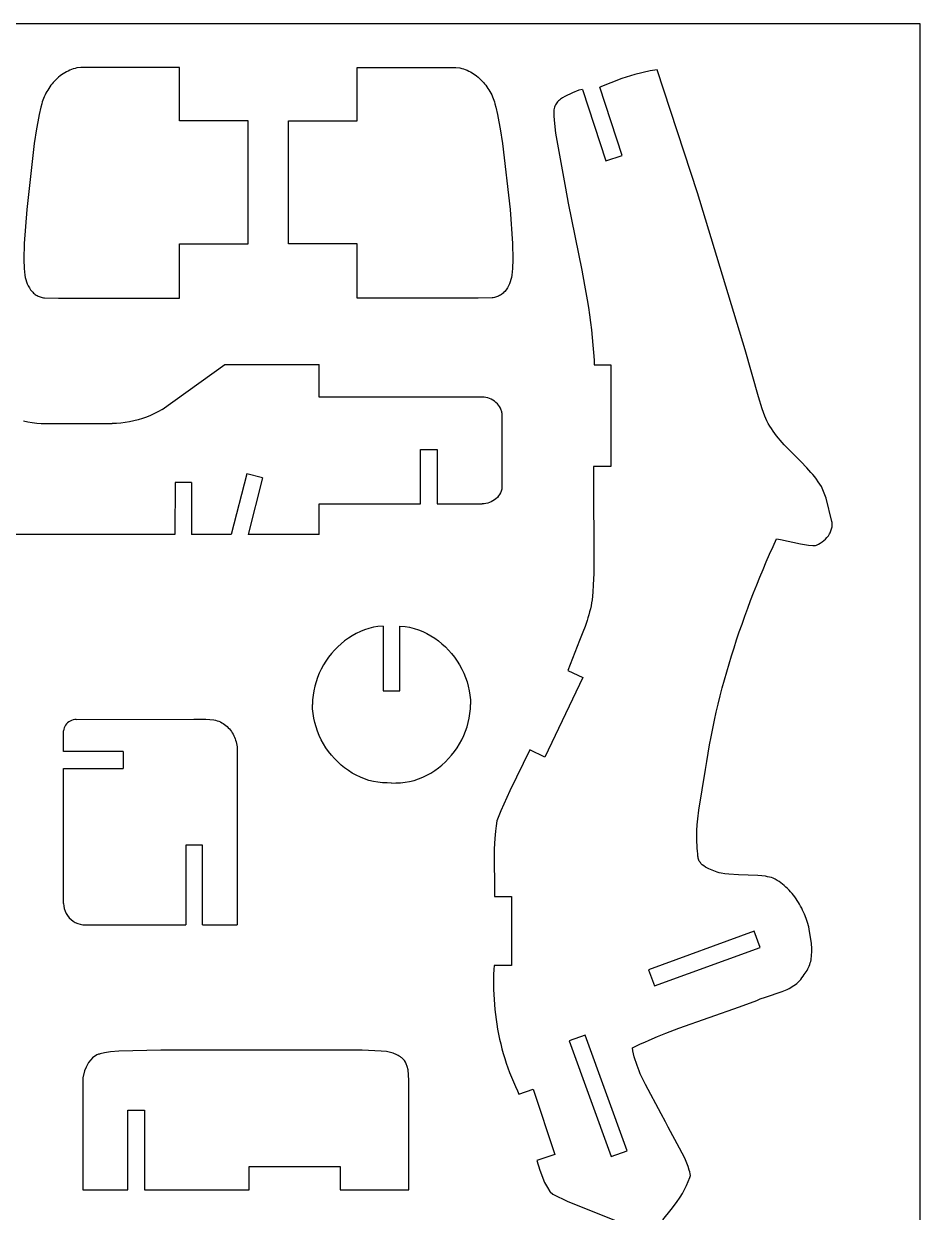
# Model space of a CAD drawing. Extents: x -103 to 103, y -133 to 133.
# Drawn here: x 40.3 to 103.5, y -90.6 to -6.8 of the extents above; entities that cross this region are included whole.
import ezdxf

# ---------------------------------------------------------------- set-up
doc = ezdxf.new("R2010")
doc.units = 0
doc.header["$MEASUREMENT"] = 0
doc.layers.get('0').update_dxf_attribs({"linetype": 'CONTINUOUS'})

msp = doc.modelspace()

# ---------------------------------------------------------------- linework, layer by layer
for p, q in [((103.499, -6.834), (-103.499, -6.834)), ((103.499, -133.166), (103.499, -6.834)), ((43.824, -10.019), (43.699, -10.063)), ((43.952, -9.982), (43.824, -10.019)), ((44.081, -9.95), (43.952, -9.982)), ((44.362, -9.91), (44.081, -9.95)), ((51.322, -9.91), (44.362, -9.91)), ((51.322, -13.664), (51.322, -9.91)), ((63.823, -9.909), (70.784, -9.909)), ((63.823, -13.663), (63.823, -9.909)), ((70.784, -9.909), (71.064, -9.949)), ((71.064, -9.949), (71.194, -9.981)), ((71.194, -9.981), (71.321, -10.019)), ((71.321, -10.019), (71.446, -10.062)), ((42.509, -10.868), (42.42, -10.966)), ((42.602, -10.774), (42.509, -10.868)), ((42.698, -10.683), (42.602, -10.774)), ((42.797, -10.596), (42.698, -10.683)), ((42.899, -10.513), (42.797, -10.596)), ((43.005, -10.435), (42.899, -10.513)), ((43.114, -10.361), (43.005, -10.435)), ((43.225, -10.291), (43.114, -10.361)), ((43.339, -10.226), (43.225, -10.291)), ((43.457, -10.167), (43.339, -10.226)), ((43.577, -10.112), (43.457, -10.167)), ((43.699, -10.063), (43.577, -10.112)), ((71.446, -10.062), (71.569, -10.111)), ((71.569, -10.111), (71.689, -10.166)), ((71.689, -10.166), (71.806, -10.226)), ((71.806, -10.226), (71.92, -10.29)), ((71.92, -10.29), (72.032, -10.36)), ((72.032, -10.36), (72.14, -10.434)), ((72.14, -10.434), (72.246, -10.512)), ((72.246, -10.512), (72.349, -10.595)), ((72.349, -10.595), (72.448, -10.682)), ((72.448, -10.682), (72.544, -10.773)), ((72.544, -10.773), (72.636, -10.867)), ((72.636, -10.867), (72.726, -10.965)), ((82.472, -10.689), (81.703, -10.993)), ((83.393, -10.4), (82.472, -10.689)), ((84.468, -10.153), (83.393, -10.4)), ((84.964, -10.082), (84.468, -10.153)), ((87.811, -18.743), (84.964, -10.082)), ((41.961, -11.616), (41.898, -11.733)), ((42.028, -11.501), (41.961, -11.616)), ((42.099, -11.389), (42.028, -11.501)), ((42.174, -11.279), (42.099, -11.389)), ((42.252, -11.172), (42.174, -11.279)), ((42.334, -11.067), (42.252, -11.172)), ((42.42, -10.966), (42.334, -11.067)), ((72.726, -10.965), (72.811, -11.066)), ((72.811, -11.066), (72.893, -11.171)), ((72.893, -11.171), (72.972, -11.278)), ((72.972, -11.278), (73.046, -11.388)), ((73.046, -11.388), (73.117, -11.5)), ((73.117, -11.5), (73.184, -11.615)), ((73.184, -11.615), (73.247, -11.732)), ((78.997, -11.711), (78.464, -11.958)), ((79.436, -11.519), (78.997, -11.711)), ((79.694, -11.454), (79.436, -11.519)), ((79.694, -11.454), (81.347, -16.483)), ((81.703, -10.993), (80.915, -11.307)), ((82.493, -16.106), (80.915, -11.307)), ((41.61, -12.47), (41.546, -12.722)), ((41.647, -12.344), (41.61, -12.47)), ((41.689, -12.219), (41.647, -12.344)), ((41.735, -12.095), (41.689, -12.219)), ((41.785, -11.973), (41.735, -12.095)), ((41.84, -11.852), (41.785, -11.973)), ((41.898, -11.733), (41.84, -11.852)), ((73.247, -11.732), (73.306, -11.851)), ((73.306, -11.851), (73.36, -11.972)), ((73.36, -11.972), (73.411, -12.094)), ((73.411, -12.094), (73.457, -12.218)), ((73.457, -12.218), (73.498, -12.343)), ((73.498, -12.343), (73.535, -12.469)), ((73.535, -12.469), (73.599, -12.722)), ((77.801, -12.551), (77.763, -12.631)), ((77.845, -12.476), (77.801, -12.551)), ((77.895, -12.405), (77.845, -12.476)), ((77.951, -12.338), (77.895, -12.405)), ((78.012, -12.274), (77.951, -12.338)), ((78.078, -12.214), (78.012, -12.274)), ((78.148, -12.158), (78.078, -12.214)), ((78.222, -12.104), (78.148, -12.158)), ((78.3, -12.053), (78.222, -12.104)), ((78.464, -11.958), (78.3, -12.053)), ((41.429, -13.229), (41.324, -13.738)), ((41.546, -12.722), (41.429, -13.229)), ((73.599, -12.722), (73.716, -13.228)), ((73.716, -13.228), (73.821, -13.737)), ((77.693, -12.9), (77.685, -13)), ((77.685, -13), (77.693, -13.342)), ((77.709, -12.805), (77.693, -12.9)), ((77.693, -13.342), (77.724, -13.854)), ((77.732, -12.715), (77.709, -12.805)), ((77.763, -12.631), (77.732, -12.715)), ((41.324, -13.738), (41.23, -14.248)), ((56.145, -13.668), (51.322, -13.664)), ((56.145, -22.331), (56.145, -13.668)), ((59, -13.667), (63.823, -13.663)), ((59.001, -22.33), (59, -13.667)), ((73.821, -13.737), (73.915, -14.248)), ((77.724, -13.854), (77.794, -14.533)), ((41.23, -14.248), (41.07, -15.274)), ((73.915, -14.248), (74.076, -15.274)), ((77.794, -14.533), (78.502, -18.421)), ((41.07, -15.274), (40.545, -19.922)), ((74.076, -15.274), (74.601, -19.921)), ((81.347, -16.483), (82.493, -16.106)), ((78.502, -18.421), (78.703, -19.47)), ((91.164, -29.818), (87.811, -18.743)), ((40.545, -19.922), (40.364, -22.317)), ((74.601, -19.921), (74.782, -22.317)), ((78.703, -19.47), (79.656, -24.192)), ((40.364, -22.317), (40.35, -23.438)), ((51.322, -22.335), (56.145, -22.331)), ((51.322, -26.164), (51.322, -22.335)), ((63.823, -22.334), (59.001, -22.33)), ((63.823, -26.163), (63.823, -22.334)), ((74.782, -22.317), (74.796, -23.437)), ((40.35, -23.438), (40.379, -24.078)), ((74.796, -23.437), (74.767, -24.077)), ((40.379, -24.078), (40.423, -24.558)), ((74.767, -24.077), (74.723, -24.557)), ((79.656, -24.192), (79.852, -25.244)), ((40.423, -24.558), (40.448, -24.711)), ((40.448, -24.711), (40.483, -24.864)), ((40.483, -24.864), (40.53, -25.016)), ((40.53, -25.016), (40.587, -25.165)), ((74.616, -25.015), (74.558, -25.164)), ((74.662, -24.863), (74.616, -25.015)), ((74.698, -24.71), (74.662, -24.863)), ((74.723, -24.557), (74.698, -24.71)), ((40.587, -25.165), (40.655, -25.309)), ((40.655, -25.309), (40.734, -25.447)), ((40.734, -25.447), (40.823, -25.578)), ((40.823, -25.578), (40.922, -25.699)), ((40.922, -25.699), (40.975, -25.755)), ((40.975, -25.755), (41.031, -25.809)), ((41.031, -25.809), (41.09, -25.86)), ((41.09, -25.86), (41.151, -25.907)), ((41.151, -25.907), (41.214, -25.95)), ((41.214, -25.95), (41.28, -25.99)), ((73.931, -25.949), (73.865, -25.989)), ((73.995, -25.906), (73.931, -25.949)), ((74.056, -25.859), (73.995, -25.906)), ((74.114, -25.808), (74.056, -25.859)), ((74.17, -25.755), (74.114, -25.808)), ((74.224, -25.698), (74.17, -25.755)), ((74.323, -25.577), (74.224, -25.698)), ((74.412, -25.446), (74.323, -25.577)), ((74.49, -25.308), (74.412, -25.446)), ((74.558, -25.164), (74.49, -25.308)), ((79.852, -25.244), (79.945, -25.771)), ((79.945, -25.771), (80.033, -26.298)), ((41.28, -25.99), (41.349, -26.026)), ((41.349, -26.026), (41.42, -26.058)), ((41.42, -26.058), (41.493, -26.086)), ((41.493, -26.086), (41.569, -26.109)), ((41.569, -26.109), (41.647, -26.127)), ((41.647, -26.127), (41.728, -26.14)), ((41.728, -26.14), (41.811, -26.149)), ((41.811, -26.149), (42.792, -26.164)), ((42.792, -26.164), (51.322, -26.164)), ((72.353, -26.163), (63.823, -26.163)), ((73.335, -26.148), (72.353, -26.163)), ((73.418, -26.139), (73.335, -26.148)), ((73.498, -26.126), (73.418, -26.139)), ((73.577, -26.108), (73.498, -26.126)), ((73.652, -26.085), (73.577, -26.108)), ((73.726, -26.057), (73.652, -26.085)), ((73.797, -26.025), (73.726, -26.057)), ((73.865, -25.989), (73.797, -26.025)), ((80.033, -26.298), (80.116, -26.826)), ((80.116, -26.826), (80.194, -27.354)), ((80.194, -27.354), (80.266, -27.883)), ((80.266, -27.883), (80.331, -28.412)), ((80.331, -28.412), (80.389, -28.943)), ((80.389, -28.943), (80.439, -29.474)), ((80.439, -29.474), (80.481, -30.005)), ((80.481, -30.005), (80.515, -30.538)), ((92.097, -33.119), (91.164, -29.818)), ((50.086, -34.007), (54.517, -30.835)), ((54.517, -30.835), (61.156, -30.835)), ((61.156, -33.141), (61.156, -30.835)), ((80.515, -30.538), (80.529, -30.859)), ((80.529, -30.859), (81.696, -30.859)), ((81.696, -30.859), (81.697, -38.036)), ((72.641, -33.144), (61.156, -33.141)), ((72.773, -33.151), (72.641, -33.144)), ((72.904, -33.17), (72.773, -33.151)), ((73.033, -33.201), (72.904, -33.17)), ((73.159, -33.243), (73.033, -33.201)), ((73.281, -33.296), (73.159, -33.243)), ((73.397, -33.359), (73.281, -33.296)), ((73.507, -33.432), (73.397, -33.359)), ((73.61, -33.515), (73.507, -33.432)), ((92.373, -33.978), (92.097, -33.119)), ((49.556, -34.3), (49.275, -34.431)), ((49.831, -34.156), (49.556, -34.3)), ((50.086, -34.007), (49.831, -34.156)), ((73.705, -33.606), (73.61, -33.515)), ((73.79, -33.705), (73.705, -33.606)), ((73.864, -33.813), (73.79, -33.705)), ((73.927, -33.928), (73.864, -33.813)), ((73.977, -34.05), (73.927, -33.928)), ((73.997, -34.114), (73.977, -34.05)), ((74.013, -34.179), (73.997, -34.114)), ((74.026, -34.245), (74.013, -34.179)), ((74.026, -34.245), (74.026, -39.567)), ((92.561, -34.485), (92.373, -33.978)), ((40.331, -34.822), (40.635, -34.886)), ((40.635, -34.886), (40.941, -34.936)), ((40.941, -34.936), (41.249, -34.971)), ((41.249, -34.971), (41.559, -34.993)), ((41.559, -34.993), (41.869, -35.001)), ((41.869, -35.001), (46.561, -35.004)), ((46.871, -34.996), (46.561, -35.004)), ((47.181, -34.974), (46.871, -34.996)), ((47.489, -34.938), (47.181, -34.974)), ((47.795, -34.888), (47.489, -34.938)), ((48.099, -34.824), (47.795, -34.888)), ((48.4, -34.746), (48.099, -34.824)), ((48.696, -34.655), (48.4, -34.746)), ((48.988, -34.55), (48.696, -34.655)), ((49.275, -34.431), (48.988, -34.55)), ((92.699, -34.819), (92.561, -34.485)), ((92.797, -35.005), (92.699, -34.819)), ((92.902, -35.185), (92.797, -35.005)), ((93.013, -35.361), (92.902, -35.185)), ((93.13, -35.533), (93.013, -35.361)), ((93.251, -35.701), (93.13, -35.533)), ((93.377, -35.866), (93.251, -35.701)), ((93.507, -36.027), (93.377, -35.866)), ((68.3, -36.838), (69.461, -36.838)), ((68.3, -40.669), (68.3, -36.838)), ((69.461, -36.838), (69.461, -40.669)), ((93.641, -36.185), (93.507, -36.027)), ((93.918, -36.494), (93.641, -36.185)), ((95.087, -37.685), (93.918, -36.494)), ((95.52, -38.136), (95.087, -37.685)), ((81.697, -38.036), (80.49, -38.036)), ((80.49, -38.036), (80.492, -45.573)), ((95.798, -38.446), (95.52, -38.136)), ((95.932, -38.605), (95.798, -38.446)), ((50.998, -39.169), (50.994, -42.831)), ((52.159, -39.169), (50.998, -39.169)), ((52.159, -39.169), (52.159, -42.831)), ((56.045, -38.536), (54.958, -42.831)), ((57.171, -38.82), (56.045, -38.536)), ((57.171, -38.82), (56.16, -42.831)), ((96.063, -38.767), (95.932, -38.605)), ((96.19, -38.932), (96.063, -38.767)), ((96.312, -39.1), (96.19, -38.932)), ((96.429, -39.273), (96.312, -39.1)), ((96.54, -39.449), (96.429, -39.273)), ((73.79, -40.107), (73.705, -40.207)), ((73.864, -40), (73.79, -40.107)), ((73.927, -39.885), (73.864, -40)), ((73.977, -39.763), (73.927, -39.885)), ((73.997, -39.699), (73.977, -39.763)), ((74.013, -39.634), (73.997, -39.699)), ((74.026, -39.567), (74.013, -39.634)), ((96.879, -40.264), (96.54, -39.449)), ((61.156, -40.67), (68.3, -40.669)), ((61.156, -42.831), (61.156, -40.67)), ((69.461, -40.669), (72.641, -40.669)), ((72.773, -40.662), (72.641, -40.669)), ((72.904, -40.643), (72.773, -40.662)), ((73.033, -40.612), (72.904, -40.643)), ((73.159, -40.57), (73.033, -40.612)), ((73.281, -40.517), (73.159, -40.57)), ((73.397, -40.453), (73.281, -40.517)), ((73.507, -40.38), (73.397, -40.453)), ((73.61, -40.298), (73.507, -40.38)), ((73.705, -40.207), (73.61, -40.298)), ((97.271, -41.897), (96.879, -40.264)), ((97.109, -42.777), (97.145, -42.709)), ((97.145, -42.709), (97.179, -42.641)), ((97.179, -42.641), (97.208, -42.57)), ((97.208, -42.57), (97.233, -42.499)), ((97.233, -42.499), (97.255, -42.427)), ((97.255, -42.427), (97.272, -42.353)), ((97.284, -41.974), (97.271, -41.897)), ((97.272, -42.353), (97.284, -42.279)), ((97.292, -42.051), (97.284, -41.974)), ((97.284, -42.279), (97.292, -42.203)), ((97.294, -42.128), (97.292, -42.051)), ((97.292, -42.203), (97.294, -42.128)), ((50.994, -42.831), (37.497, -42.83)), ((54.958, -42.831), (52.159, -42.831)), ((61.156, -42.831), (56.16, -42.831)), ((93.129, -43.669), (93.371, -43.134)), ((93.371, -43.134), (93.657, -43.166)), ((93.657, -43.166), (95.07, -43.474)), ((95.07, -43.474), (95.638, -43.568)), ((96.186, -43.563), (96.322, -43.503)), ((96.322, -43.503), (96.456, -43.43)), ((96.456, -43.43), (96.585, -43.345)), ((96.585, -43.345), (96.708, -43.249)), ((96.708, -43.249), (96.823, -43.144)), ((96.823, -43.144), (96.929, -43.029)), ((96.929, -43.029), (97.025, -42.907)), ((97.025, -42.907), (97.109, -42.777)), ((92.656, -44.746), (92.891, -44.207)), ((92.891, -44.207), (93.129, -43.669)), ((95.638, -43.568), (95.925, -43.588)), ((95.925, -43.588), (96.117, -43.588)), ((96.117, -43.588), (96.186, -43.563)), ((92.426, -45.288), (92.656, -44.746)), ((80.492, -45.573), (80.46, -46.367)), ((91.979, -46.377), (92.2, -45.831)), ((92.2, -45.831), (92.426, -45.288)), ((80.426, -46.896), (80.378, -47.424)), ((80.46, -46.367), (80.426, -46.896)), ((91.762, -46.924), (91.979, -46.377)), ((80.344, -47.639), (80.304, -47.852)), ((80.378, -47.424), (80.344, -47.639)), ((91.343, -48.024), (91.55, -47.473)), ((91.55, -47.473), (91.762, -46.924)), ((80.151, -48.48), (80.091, -48.686)), ((80.207, -48.272), (80.151, -48.48)), ((80.258, -48.063), (80.207, -48.272)), ((80.304, -47.852), (80.258, -48.063)), ((91.14, -48.577), (91.343, -48.024)), ((64.972, -49.363), (64.659, -49.441)), ((65.292, -49.306), (64.972, -49.363)), ((65.671, -49.277), (65.292, -49.306)), ((65.671, -49.277), (65.671, -53.833)), ((66.829, -53.833), (66.829, -49.277)), ((66.829, -49.277), (67.207, -49.306)), ((67.207, -49.306), (67.526, -49.363)), ((67.526, -49.363), (67.84, -49.441)), ((79.887, -49.297), (79.734, -49.7)), ((80.027, -48.891), (79.887, -49.297)), ((80.091, -48.686), (80.027, -48.891)), ((90.75, -49.688), (90.943, -49.131)), ((90.943, -49.131), (91.14, -48.577)), ((63.209, -50.126), (62.947, -50.315)), ((63.481, -49.953), (63.209, -50.126)), ((63.763, -49.797), (63.481, -49.953)), ((64.053, -49.659), (63.763, -49.797)), ((64.352, -49.54), (64.053, -49.659)), ((64.659, -49.441), (64.352, -49.54)), ((67.84, -49.441), (68.146, -49.54)), ((68.146, -49.54), (68.445, -49.659)), ((68.445, -49.659), (68.736, -49.797)), ((68.736, -49.797), (69.018, -49.953)), ((69.018, -49.953), (69.29, -50.126)), ((69.29, -50.126), (69.552, -50.315)), ((79.734, -49.7), (79.487, -50.297)), ((90.381, -50.805), (90.563, -50.246)), ((90.563, -50.246), (90.75, -49.688)), ((62.229, -50.971), (62.015, -51.216)), ((62.456, -50.738), (62.229, -50.971)), ((62.696, -50.52), (62.456, -50.738)), ((62.947, -50.315), (62.696, -50.52)), ((69.552, -50.315), (69.803, -50.52)), ((69.803, -50.52), (70.042, -50.738)), ((70.042, -50.738), (70.269, -50.971)), ((70.269, -50.971), (70.484, -51.216)), ((79.487, -50.297), (78.67, -52.413)), ((90.205, -51.367), (90.381, -50.805)), ((61.627, -51.739), (61.455, -52.016)), ((61.814, -51.472), (61.627, -51.739)), ((62.015, -51.216), (61.814, -51.472)), ((70.484, -51.216), (70.685, -51.472)), ((70.685, -51.472), (70.872, -51.739)), ((70.872, -51.739), (71.044, -52.016)), ((90.034, -51.93), (90.205, -51.367)), ((61.158, -52.595), (61.035, -52.895)), ((61.299, -52.301), (61.158, -52.595)), ((61.455, -52.016), (61.299, -52.301)), ((71.044, -52.016), (71.2, -52.301)), ((71.2, -52.301), (71.34, -52.595)), ((71.34, -52.595), (71.464, -52.895)), ((78.67, -52.413), (79.723, -52.91)), ((89.71, -53.061), (89.869, -52.495)), ((89.869, -52.495), (90.034, -51.93)), ((60.841, -53.514), (60.771, -53.83)), ((60.929, -53.202), (60.841, -53.514)), ((61.035, -52.895), (60.929, -53.202)), ((71.464, -52.895), (71.57, -53.202)), ((71.57, -53.202), (71.658, -53.514)), ((71.658, -53.514), (71.727, -53.83)), ((79.723, -52.91), (77.055, -58.505)), ((89.556, -53.629), (89.71, -53.061)), ((60.722, -54.149), (60.692, -54.47)), ((60.771, -53.83), (60.722, -54.149)), ((65.671, -53.833), (66.829, -53.833)), ((71.727, -53.83), (71.777, -54.149)), ((71.777, -54.149), (71.807, -54.47)), ((89.268, -54.769), (89.409, -54.198)), ((89.409, -54.198), (89.556, -53.629)), ((60.692, -54.47), (60.683, -54.793)), ((60.692, -55.116), (60.683, -54.793)), ((60.722, -55.437), (60.692, -55.116)), ((71.777, -55.437), (71.807, -55.116)), ((71.807, -54.47), (71.816, -54.793)), ((71.807, -55.116), (71.816, -54.793)), ((89.133, -55.342), (89.268, -54.769)), ((43.428, -56.095), (43.351, -56.172)), ((43.515, -56.028), (43.428, -56.095)), ((43.61, -55.971), (43.515, -56.028)), ((43.712, -55.924), (43.61, -55.971)), ((43.819, -55.89), (43.712, -55.924)), ((43.929, -55.867), (43.819, -55.89)), ((44.042, -55.857), (43.929, -55.867)), ((44.042, -55.857), (52.315, -55.842)), ((52.315, -55.842), (53.164, -55.841)), ((53.164, -55.841), (53.73, -55.887)), ((53.73, -55.887), (53.853, -55.912)), ((53.853, -55.912), (53.971, -55.944)), ((53.971, -55.944), (54.085, -55.984)), ((54.085, -55.984), (54.194, -56.03)), ((54.194, -56.03), (54.299, -56.083)), ((54.299, -56.083), (54.399, -56.142)), ((60.771, -55.757), (60.722, -55.437)), ((60.841, -56.072), (60.771, -55.757)), ((60.929, -56.384), (60.841, -56.072)), ((71.57, -56.384), (71.658, -56.072)), ((71.658, -56.072), (71.727, -55.757)), ((71.727, -55.757), (71.777, -55.437)), ((88.883, -56.491), (89.005, -55.916)), ((89.005, -55.916), (89.133, -55.342)), ((43.156, -56.544), (43.14, -56.648)), ((43.14, -58.118), (43.14, -56.648)), ((43.186, -56.444), (43.156, -56.544)), ((43.229, -56.347), (43.186, -56.444)), ((43.284, -56.256), (43.229, -56.347)), ((43.351, -56.172), (43.284, -56.256)), ((54.399, -56.142), (54.494, -56.207)), ((54.494, -56.207), (54.585, -56.278)), ((54.585, -56.278), (54.671, -56.353)), ((54.671, -56.353), (54.752, -56.434)), ((54.752, -56.434), (54.829, -56.519)), ((54.829, -56.519), (54.9, -56.608)), ((54.9, -56.608), (54.967, -56.701)), ((54.967, -56.701), (55.029, -56.797)), ((55.029, -56.797), (55.086, -56.897)), ((55.086, -56.897), (55.139, -57)), ((61.035, -56.691), (60.929, -56.384)), ((61.158, -56.991), (61.035, -56.691)), ((71.34, -56.991), (71.464, -56.691)), ((71.464, -56.691), (71.57, -56.384)), ((88.768, -57.068), (88.883, -56.491)), ((55.139, -57), (55.186, -57.105)), ((55.186, -57.105), (55.228, -57.213)), ((55.228, -57.213), (55.265, -57.323)), ((55.265, -57.323), (55.297, -57.434)), ((55.297, -57.434), (55.324, -57.546)), ((55.324, -57.546), (55.346, -57.66)), ((55.346, -57.66), (55.363, -57.774)), ((55.363, -57.774), (55.375, -57.889)), ((61.299, -57.285), (61.158, -56.991)), ((61.455, -57.57), (61.299, -57.285)), ((61.627, -57.847), (61.455, -57.57)), ((70.872, -57.847), (71.044, -57.57)), ((71.044, -57.57), (71.2, -57.285)), ((71.2, -57.285), (71.34, -56.991)), ((88.558, -58.226), (88.659, -57.646)), ((88.659, -57.646), (88.768, -57.068)), ((47.333, -58.109), (43.14, -58.118)), ((47.333, -58.109), (47.333, -59.316)), ((55.375, -57.889), (55.381, -58.004)), ((55.381, -58.004), (55.382, -58.118)), ((55.382, -58.118), (55.382, -70.316)), ((61.814, -58.114), (61.627, -57.847)), ((62.015, -58.371), (61.814, -58.114)), ((62.229, -58.615), (62.015, -58.371)), ((62.456, -58.848), (62.229, -58.615)), ((70.042, -58.848), (70.269, -58.615)), ((70.269, -58.615), (70.484, -58.371)), ((70.484, -58.371), (70.685, -58.114)), ((70.685, -58.114), (70.872, -57.847)), ((76.002, -58.007), (74.593, -60.879)), ((77.055, -58.505), (76.002, -58.007)), ((88.463, -58.807), (88.558, -58.226)), ((43.14, -59.305), (47.333, -59.316)), ((43.14, -68.816), (43.14, -59.305)), ((62.696, -59.067), (62.456, -58.848)), ((62.947, -59.271), (62.696, -59.067)), ((63.209, -59.46), (62.947, -59.271)), ((69.29, -59.46), (69.552, -59.271)), ((69.552, -59.271), (69.803, -59.067)), ((69.803, -59.067), (70.042, -58.848)), ((87.892, -62.246), (88.375, -59.389)), ((88.375, -59.389), (88.463, -58.807)), ((63.481, -59.633), (63.209, -59.46)), ((63.763, -59.789), (63.481, -59.633)), ((64.053, -59.927), (63.763, -59.789)), ((64.352, -60.046), (64.053, -59.927)), ((64.659, -60.145), (64.352, -60.046)), ((64.972, -60.223), (64.659, -60.145)), ((65.292, -60.28), (64.972, -60.223)), ((65.617, -60.314), (65.292, -60.28)), ((66.881, -60.314), (67.207, -60.28)), ((67.207, -60.28), (67.526, -60.223)), ((67.526, -60.223), (67.84, -60.145)), ((67.84, -60.145), (68.146, -60.046)), ((68.146, -60.046), (68.445, -59.927)), ((68.445, -59.927), (68.736, -59.789)), ((68.736, -59.789), (69.018, -59.633)), ((69.018, -59.633), (69.29, -59.46)), ((65.947, -60.324), (65.617, -60.314)), ((66.249, -60.338), (65.947, -60.324)), ((66.249, -60.338), (66.551, -60.324)), ((66.551, -60.324), (66.881, -60.314)), ((74.593, -60.879), (73.958, -62.285)), ((73.958, -62.285), (73.678, -63.005)), ((87.82, -62.862), (87.892, -62.246)), ((73.618, -63.359), (73.57, -63.715)), ((73.678, -63.005), (73.618, -63.359)), ((87.764, -63.686), (87.786, -63.274)), ((87.786, -63.274), (87.82, -62.862)), ((73.521, -64.251), (73.486, -64.97)), ((73.57, -63.715), (73.521, -64.251)), ((87.756, -64.098), (87.758, -63.892)), ((87.759, -64.304), (87.756, -64.098)), ((87.758, -63.892), (87.764, -63.686)), ((87.765, -64.51), (87.759, -64.304)), ((52.934, -64.709), (51.766, -64.709)), ((51.766, -64.709), (51.766, -70.316)), ((52.934, -70.316), (52.934, -64.709)), ((73.486, -64.97), (73.495, -68.333)), ((87.776, -64.716), (87.765, -64.51)), ((87.792, -64.923), (87.776, -64.716)), ((87.812, -65.129), (87.792, -64.923)), ((87.838, -65.335), (87.812, -65.129)), ((87.835, -65.416), (87.838, -65.335)), ((87.839, -65.494), (87.835, -65.416)), ((87.848, -65.568), (87.839, -65.494)), ((87.863, -65.638), (87.848, -65.568)), ((87.882, -65.705), (87.863, -65.638)), ((87.907, -65.769), (87.882, -65.705)), ((87.936, -65.83), (87.907, -65.769)), ((87.97, -65.887), (87.936, -65.83)), ((88.008, -65.942), (87.97, -65.887)), ((88.049, -65.994), (88.008, -65.942)), ((88.095, -66.043), (88.049, -65.994)), ((88.143, -66.09), (88.095, -66.043)), ((88.248, -66.177), (88.143, -66.09)), ((88.363, -66.255), (88.248, -66.177)), ((88.614, -66.39), (88.363, -66.255)), ((89.198, -66.623), (88.614, -66.39)), ((89.331, -66.655), (89.198, -66.623)), ((89.465, -66.683), (89.331, -66.655)), ((89.734, -66.727), (89.465, -66.683)), ((90.006, -66.758), (89.734, -66.727)), ((90.691, -66.795), (90.006, -66.758)), ((92.066, -66.841), (90.691, -66.795)), ((92.338, -66.869), (92.066, -66.841)), ((92.609, -66.909), (92.338, -66.869)), ((92.743, -66.935), (92.609, -66.909)), ((92.876, -66.965), (92.743, -66.935)), ((93.009, -67), (92.876, -66.965)), ((93.142, -67.039), (93.009, -67)), ((93.282, -67.114), (93.142, -67.039)), ((93.418, -67.194), (93.282, -67.114)), ((93.551, -67.279), (93.418, -67.194)), ((93.679, -67.368), (93.551, -67.279)), ((93.803, -67.462), (93.679, -67.368)), ((93.924, -67.561), (93.803, -67.462)), ((94.04, -67.664), (93.924, -67.561)), ((94.153, -67.77), (94.04, -67.664)), ((94.262, -67.881), (94.153, -67.77)), ((73.495, -68.333), (74.7, -68.333)), ((74.7, -68.333), (74.7, -73.2)), ((94.367, -67.995), (94.262, -67.881)), ((94.468, -68.113), (94.367, -67.995)), ((94.565, -68.234), (94.468, -68.113)), ((94.659, -68.358), (94.565, -68.234)), ((94.749, -68.485), (94.659, -68.358)), ((94.836, -68.615), (94.749, -68.485)), ((94.919, -68.747), (94.836, -68.615)), ((43.14, -68.816), (43.153, -69)), ((43.153, -69), (43.189, -69.18)), ((43.189, -69.18), (43.246, -69.356)), ((43.246, -69.356), (43.323, -69.523)), ((94.998, -68.882), (94.919, -68.747)), ((95.074, -69.019), (94.998, -68.882)), ((95.146, -69.158), (95.074, -69.019)), ((95.215, -69.299), (95.146, -69.158)), ((95.342, -69.586), (95.215, -69.299)), ((43.323, -69.523), (43.421, -69.679)), ((43.421, -69.679), (43.536, -69.823)), ((43.536, -69.823), (43.668, -69.952)), ((43.668, -69.952), (43.814, -70.064)), ((43.814, -70.064), (43.972, -70.158)), ((43.972, -70.158), (44.141, -70.232)), ((44.141, -70.232), (44.318, -70.285)), ((44.318, -70.285), (44.499, -70.316)), ((44.499, -70.316), (51.766, -70.316)), ((52.934, -70.316), (55.382, -70.316)), ((95.456, -69.878), (95.342, -69.586)), ((95.557, -70.174), (95.456, -69.878)), ((95.645, -70.473), (95.557, -70.174)), ((91.802, -70.78), (84.356, -73.488)), ((92.214, -71.914), (91.802, -70.78)), ((95.684, -70.623), (95.645, -70.473)), ((95.827, -71.644), (95.684, -70.623)), ((84.768, -74.621), (92.214, -71.914)), ((95.853, -71.993), (95.827, -71.644)), ((95.856, -72.225), (95.853, -71.993)), ((95.781, -72.905), (95.805, -72.794)), ((95.805, -72.794), (95.823, -72.683)), ((95.823, -72.683), (95.837, -72.57)), ((95.837, -72.57), (95.847, -72.456)), ((95.847, -72.456), (95.856, -72.225)), ((73.455, -73.47), (73.441, -73.823)), ((73.47, -73.201), (73.455, -73.47)), ((74.7, -73.2), (73.47, -73.201)), ((84.356, -73.488), (84.768, -74.621)), ((95.395, -73.73), (95.466, -73.634)), ((95.466, -73.634), (95.529, -73.536)), ((95.529, -73.536), (95.586, -73.436)), ((95.586, -73.436), (95.637, -73.333)), ((95.637, -73.333), (95.681, -73.229)), ((95.681, -73.229), (95.72, -73.122)), ((95.72, -73.122), (95.753, -73.015)), ((95.753, -73.015), (95.781, -72.905)), ((73.434, -74.175), (73.433, -74.528)), ((73.433, -74.528), (73.439, -74.881)), ((73.441, -73.823), (73.434, -74.175)), ((94.704, -74.534), (94.806, -74.452)), ((94.806, -74.452), (94.904, -74.364)), ((94.904, -74.364), (94.998, -74.27)), ((94.998, -74.27), (95.086, -74.169)), ((95.086, -74.169), (95.169, -74.061)), ((95.169, -74.061), (95.247, -73.946)), ((95.247, -73.946), (95.318, -73.823)), ((95.318, -73.823), (95.395, -73.73)), ((73.439, -74.881), (73.451, -75.234)), ((73.451, -75.234), (73.47, -75.586)), ((92.597, -75.416), (93.763, -75.03)), ((93.763, -75.03), (94.014, -74.928)), ((94.014, -74.928), (94.136, -74.872)), ((94.136, -74.872), (94.256, -74.813)), ((94.256, -74.813), (94.373, -74.75)), ((94.373, -74.75), (94.487, -74.683)), ((94.487, -74.683), (94.597, -74.611)), ((94.597, -74.611), (94.704, -74.534)), ((73.47, -75.586), (73.496, -75.938)), ((73.496, -75.938), (73.528, -76.289)), ((86.492, -77.611), (90.771, -76.107)), ((90.771, -76.107), (91.983, -75.651)), ((91.983, -75.651), (92.222, -75.551)), ((92.222, -75.551), (92.597, -75.416)), ((73.528, -76.289), (73.567, -76.639)), ((73.567, -76.639), (73.613, -76.989)), ((73.613, -76.989), (73.666, -77.338)), ((73.666, -77.338), (73.725, -77.685)), ((73.725, -77.685), (73.791, -78.031)), ((85.585, -77.956), (86.492, -77.611)), ((73.791, -78.031), (73.864, -78.376)), ((73.864, -78.376), (73.944, -78.719)), ((73.944, -78.719), (74.031, -79.06)), ((79.898, -78.093), (78.764, -78.504)), ((78.764, -78.504), (81.722, -86.655)), ((82.856, -86.243), (79.898, -78.093)), ((83.507, -78.858), (83.8, -78.719)), ((83.8, -78.719), (84.094, -78.583)), ((84.094, -78.583), (84.39, -78.452)), ((84.39, -78.452), (84.985, -78.198)), ((84.985, -78.198), (85.585, -77.956)), ((45.386, -79.549), (45.286, -79.618)), ((45.494, -79.492), (45.386, -79.549)), ((45.551, -79.468), (45.494, -79.492)), ((45.61, -79.447), (45.551, -79.468)), ((45.671, -79.429), (45.61, -79.447)), ((45.734, -79.415), (45.671, -79.429)), ((46.024, -79.355), (45.734, -79.415)), ((46.461, -79.284), (46.024, -79.355)), ((47.046, -79.22), (46.461, -79.284)), ((50, -79.152), (47.046, -79.22)), ((64.171, -79.167), (50, -79.152)), ((65.513, -79.221), (64.171, -79.167)), ((65.898, -79.263), (65.513, -79.221)), ((66.086, -79.298), (65.898, -79.263)), ((66.27, -79.345), (66.086, -79.298)), ((66.361, -79.373), (66.27, -79.345)), ((66.451, -79.405), (66.361, -79.373)), ((66.539, -79.44), (66.451, -79.405)), ((66.625, -79.48), (66.539, -79.44)), ((66.711, -79.524), (66.625, -79.48)), ((66.794, -79.572), (66.711, -79.524)), ((74.031, -79.06), (74.124, -79.4)), ((74.124, -79.4), (74.225, -79.737)), ((83.216, -79.001), (83.507, -78.858)), ((83.256, -79.212), (83.216, -79.001)), ((83.302, -79.42), (83.256, -79.212)), ((83.355, -79.625), (83.302, -79.42)), ((44.734, -80.362), (44.621, -80.622)), ((44.912, -80.032), (44.734, -80.362)), ((45.064, -79.831), (44.912, -80.032)), ((45.192, -79.697), (45.064, -79.831)), ((45.286, -79.618), (45.192, -79.697)), ((66.876, -79.626), (66.794, -79.572)), ((66.932, -79.665), (66.876, -79.626)), ((66.983, -79.706), (66.932, -79.665)), ((67.032, -79.751), (66.983, -79.706)), ((67.077, -79.797), (67.032, -79.751)), ((67.158, -79.897), (67.077, -79.797)), ((67.227, -80.004), (67.158, -79.897)), ((67.285, -80.117), (67.227, -80.004)), ((67.354, -80.298), (67.285, -80.117)), ((67.417, -80.553), (67.354, -80.298)), ((74.225, -79.737), (74.333, -80.072)), ((74.333, -80.072), (74.447, -80.405)), ((83.413, -79.829), (83.355, -79.625)), ((83.477, -80.03), (83.413, -79.829)), ((83.545, -80.23), (83.477, -80.03)), ((83.619, -80.428), (83.545, -80.23)), ((44.621, -80.622), (44.504, -81.099)), ((44.504, -81.099), (44.504, -89)), ((67.474, -81.27), (67.417, -80.553)), ((74.447, -80.405), (74.569, -80.736)), ((74.569, -80.736), (74.698, -81.064)), ((74.698, -81.064), (74.833, -81.389)), ((83.697, -80.624), (83.619, -80.428)), ((83.778, -80.818), (83.697, -80.624)), ((83.953, -81.203), (83.778, -80.818)), ((84.139, -81.583), (83.953, -81.203)), ((67.474, -81.333), (67.474, -81.27)), ((67.474, -89), (67.474, -81.333)), ((74.833, -81.389), (74.976, -81.712)), ((74.976, -81.712), (75.127, -82.032)), ((75.127, -82.032), (75.226, -82.249)), ((75.226, -82.249), (76.221, -81.912)), ((76.221, -81.912), (77.752, -86.513)), ((85.255, -83.638), (84.139, -81.583)), ((47.664, -89), (47.664, -83.396)), ((47.664, -83.396), (48.838, -83.396)), ((48.838, -83.396), (48.838, -89)), ((85.548, -84.202), (85.255, -83.638)), ((85.731, -84.582), (85.548, -84.202)), ((86.546, -86.07), (85.731, -84.582)), ((81.722, -86.655), (82.856, -86.243)), ((86.907, -86.763), (86.546, -86.07)), ((77.752, -86.513), (76.483, -86.938)), ((76.483, -86.938), (76.695, -87.606)), ((87.063, -87.12), (86.907, -86.763)), ((56.219, -89), (56.219, -87.364)), ((56.219, -87.364), (62.623, -87.364)), ((62.623, -87.364), (62.623, -89)), ((76.695, -87.606), (77.038, -88.476)), ((87.154, -87.362), (87.063, -87.12)), ((87.231, -87.61), (87.154, -87.362)), ((87.265, -87.735), (87.231, -87.61)), ((87.295, -87.862), (87.265, -87.735)), ((87.321, -87.991), (87.295, -87.862)), ((77.038, -88.476), (77.228, -88.845)), ((86.891, -88.979), (87.03, -88.704)), ((87.03, -88.704), (87.156, -88.423)), ((87.156, -88.423), (87.269, -88.137)), ((87.269, -88.137), (87.321, -87.991)), ((44.504, -89), (47.664, -89)), ((48.838, -89), (56.219, -89)), ((62.623, -89), (67.474, -89)), ((77.228, -88.845), (77.392, -89.111)), ((77.392, -89.111), (77.427, -89.149)), ((77.427, -89.149), (77.619, -89.316)), ((77.619, -89.316), (78.68, -89.825)), ((86.325, -89.899), (86.582, -89.513)), ((86.582, -89.513), (86.742, -89.249)), ((86.742, -89.249), (86.891, -88.979)), ((78.68, -89.825), (83.21, -91.639)), ((85.357, -91.108), (85.955, -90.396)), ((85.955, -90.396), (86.325, -89.899))]:
    msp.add_line(p, q)

doc.saveas('drawing.dxf')
